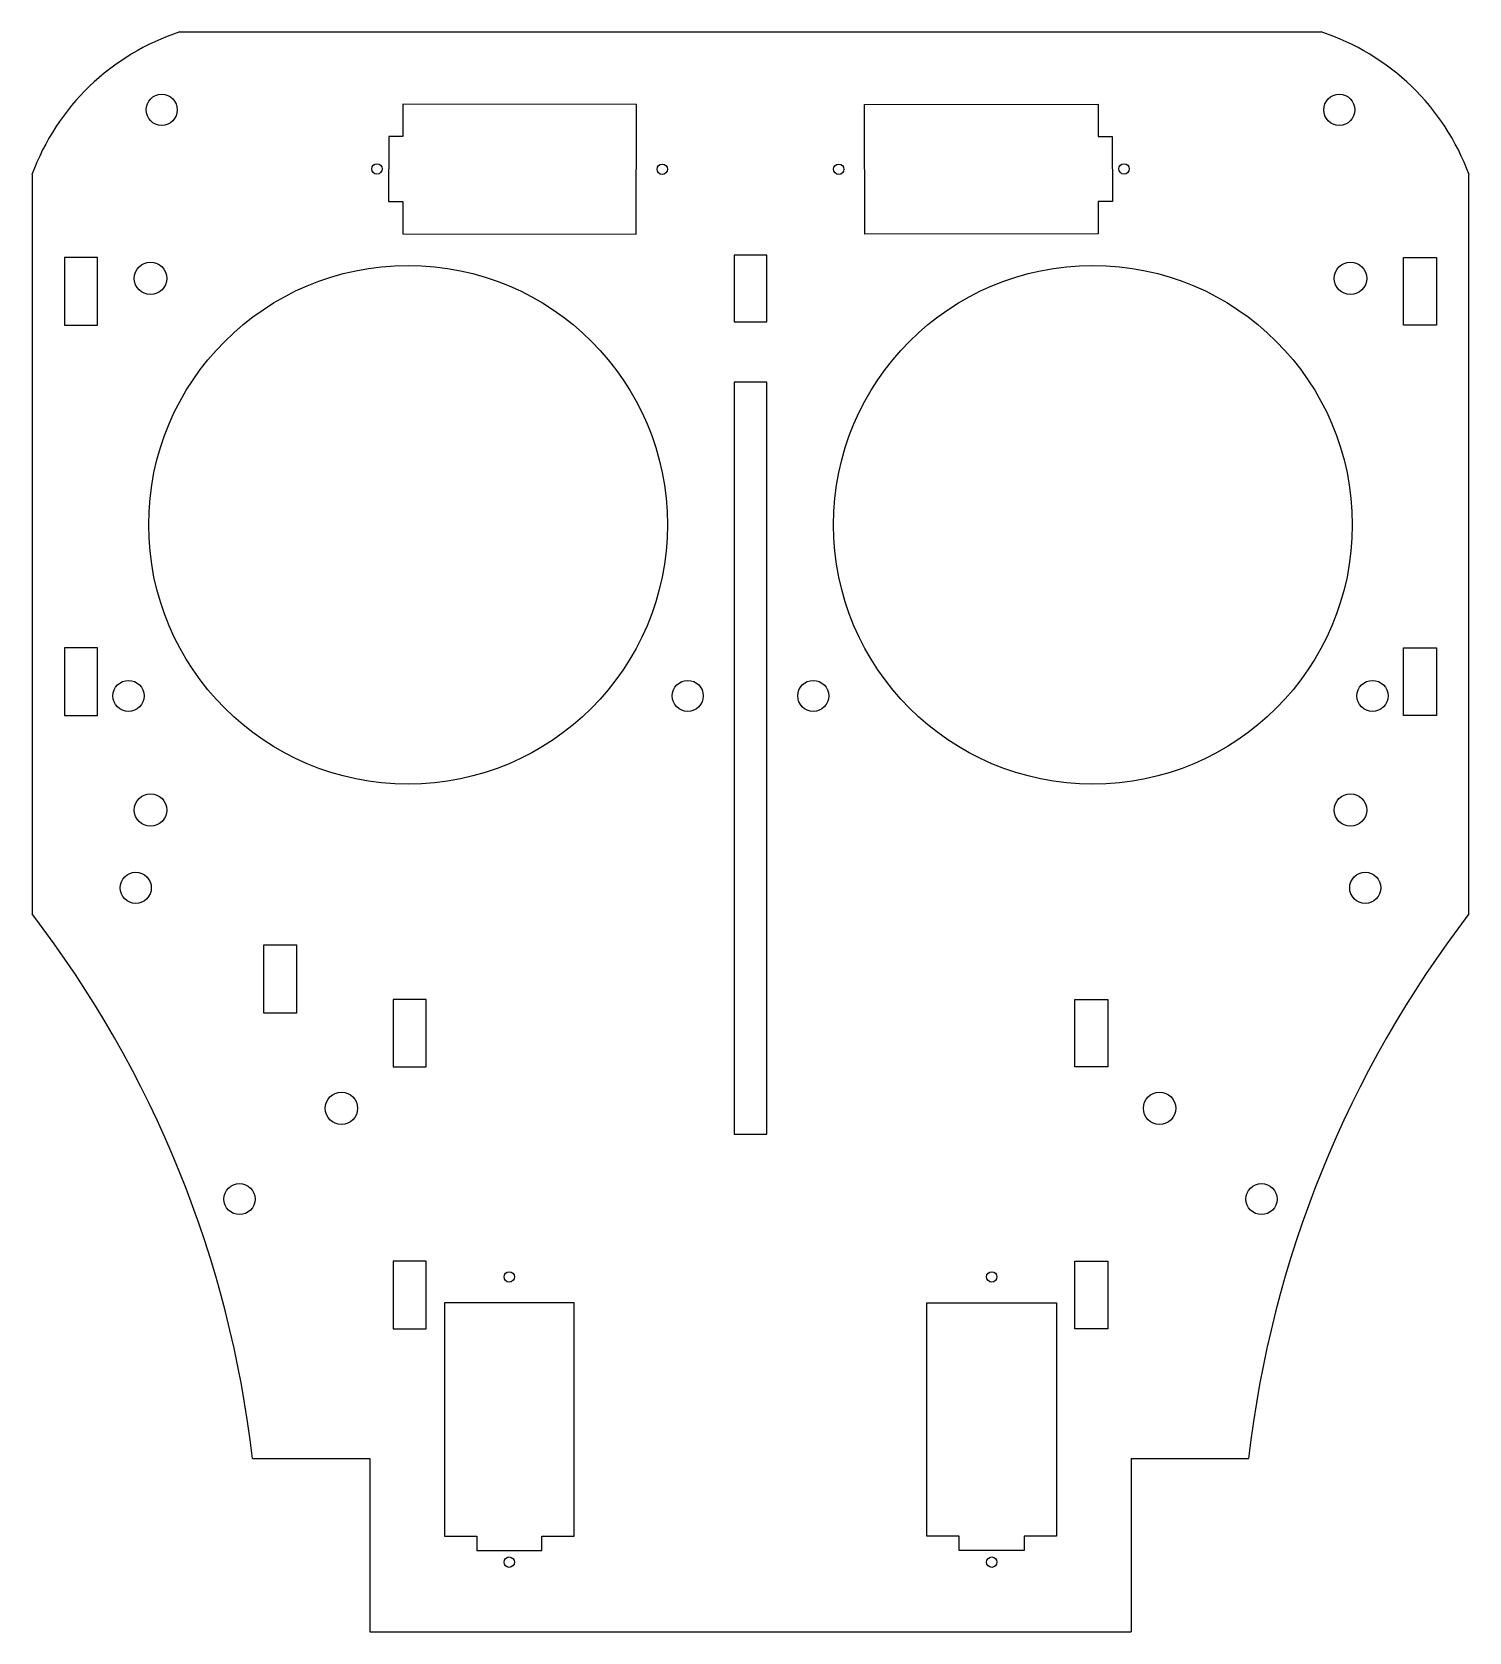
# Model space of a CAD drawing. Extents: x -2.77 to 2.77, y -6.17 to 0.
import ezdxf

# ---------------------------------------------------------------- set-up
doc = ezdxf.new("R2010")
doc.units = 0
doc.header["$MEASUREMENT"] = 0
doc.layers.get('0').update_dxf_attribs({"linetype": 'CONTINUOUS'})

msp = doc.modelspace()

# ---------------------------------------------------------------- linework, layer by layer
at = {"color": 7, "linetype": 'CONTINUOUS'}
for p, q in [((2.2, 0), (-2.2, 0)), ((-1.3398, -0.2781), (-1.3399, -0.4031)), ((-0.4398, -0.279), (-1.3398, -0.2781)), ((-0.4402, -0.779), (-0.4398, -0.279)), ((0.4398, -0.279), (1.3398, -0.2781)), ((0.4402, -0.779), (0.4398, -0.279)), ((1.3398, -0.2781), (1.3399, -0.4031)), ((-1.3949, -0.4031), (-1.3951, -0.6531)), ((-1.3399, -0.4031), (-1.3949, -0.4031)), ((1.3399, -0.4031), (1.3949, -0.4031)), ((1.3949, -0.4031), (1.3951, -0.6531)), ((-2.77, -0.55), (-2.77, -3.4)), ((2.77, -3.4), (2.77, -0.55)), ((-1.3951, -0.6531), (-1.3401, -0.6531)), ((-1.3401, -0.6531), (-1.3402, -0.7781)), ((1.3401, -0.6531), (1.3402, -0.7781)), ((1.3951, -0.6531), (1.3401, -0.6531)), ((-1.3402, -0.7781), (-0.4402, -0.779)), ((1.3402, -0.7781), (0.4402, -0.779)), ((0.0635, -0.86), (-0.0635, -0.86)), ((-0.0635, -0.86), (-0.0635, -1.117)), ((0.0635, -1.117), (0.0635, -0.86)), ((-2.518, -0.87), (-2.645, -0.87)), ((-2.645, -0.87), (-2.645, -1.13)), ((-2.518, -1.13), (-2.518, -0.87)), ((2.518, -0.87), (2.645, -0.87)), ((2.518, -1.13), (2.518, -0.87)), ((2.645, -0.87), (2.645, -1.13)), ((-2.645, -1.13), (-2.518, -1.13)), ((-0.0635, -1.117), (0.0635, -1.117)), ((2.645, -1.13), (2.518, -1.13)), ((0.0635, -1.35), (-0.0635, -1.35)), ((-0.0635, -1.35), (-0.0635, -4.25)), ((0.0635, -4.25), (0.0635, -1.35)), ((-2.518, -2.375), (-2.645, -2.375)), ((-2.645, -2.375), (-2.645, -2.635)), ((-2.518, -2.635), (-2.518, -2.375)), ((2.518, -2.635), (2.518, -2.375)), ((2.518, -2.375), (2.645, -2.375)), ((2.645, -2.375), (2.645, -2.635)), ((-2.645, -2.635), (-2.518, -2.635)), ((2.645, -2.635), (2.518, -2.635)), ((-1.749, -3.5213), (-1.877, -3.5213)), ((-1.877, -3.5213), (-1.877, -3.7813)), ((-1.749, -3.7813), (-1.749, -3.5213)), ((-1.377, -3.73), (-1.377, -3.99)), ((-1.25, -3.73), (-1.377, -3.73)), ((-1.25, -3.99), (-1.25, -3.73)), ((1.25, -3.73), (1.377, -3.73)), ((1.25, -3.99), (1.25, -3.73)), ((1.377, -3.73), (1.377, -3.99)), ((-1.877, -3.7813), (-1.749, -3.7813)), ((-1.377, -3.99), (-1.25, -3.99)), ((1.377, -3.99), (1.25, -3.99)), ((-0.0635, -4.25), (0.0635, -4.25)), ((-1.25, -4.74), (-1.377, -4.74)), ((-1.377, -4.74), (-1.377, -5)), ((-1.25, -5), (-1.25, -4.74)), ((1.25, -4.74), (1.377, -4.74)), ((1.25, -5), (1.25, -4.74)), ((1.377, -4.74), (1.377, -5)), ((-0.68, -4.9), (-1.18, -4.9)), ((-1.18, -4.9), (-1.18, -5.8)), ((-0.68, -5.8), (-0.68, -4.9)), ((0.68, -4.9), (1.18, -4.9)), ((0.68, -5.8), (0.68, -4.9)), ((1.18, -4.9), (1.18, -5.8)), ((-1.377, -5), (-1.25, -5)), ((1.377, -5), (1.25, -5)), ((-1.92, -5.5), (-1.4677, -5.5)), ((-1.4677, -5.5), (-1.4677, -6.1692)), ((1.4677, -5.5), (1.92, -5.5)), ((1.4677, -5.5), (1.4677, -6.1692)), ((-1.18, -5.8), (-1.055, -5.8)), ((-1.055, -5.8), (-1.055, -5.855)), ((-1.055, -5.855), (-0.805, -5.855)), ((-0.805, -5.855), (-0.805, -5.8)), ((-0.805, -5.8), (-0.68, -5.8)), ((0.805, -5.8), (0.68, -5.8)), ((0.805, -5.855), (0.805, -5.8)), ((1.055, -5.855), (0.805, -5.855)), ((1.055, -5.8), (1.055, -5.855)), ((1.18, -5.8), (1.055, -5.8)), ((-1.4677, -6.1692), (1.4677, -6.1692))]:
    msp.add_line(p, q, dxfattribs=at)
for centre, radius in [((-2.27, -0.3), 0.06), ((2.27, -0.3), 0.06), ((-1.44, -0.5281), 0.02), ((-0.34, -0.5291), 0.02), ((0.34, -0.5291), 0.02), ((1.44, -0.5281), 0.02), ((-2.313, -0.95), 0.0625), ((-1.32, -1.9), 1), ((1.32, -1.9), 1), ((2.313, -0.95), 0.0625), ((-2.398, -2.56), 0.06), ((-0.242, -2.56), 0.06), ((0.242, -2.56), 0.06), ((2.398, -2.56), 0.06), ((-2.313, -3), 0.0625), ((2.313, -3), 0.0625), ((-2.37, -3.3), 0.06), ((2.37, -3.3), 0.06), ((-1.577, -4.15), 0.0625), ((1.577, -4.15), 0.0625), ((-1.97, -4.5), 0.06), ((1.97, -4.5), 0.06), ((-0.93, -4.8), 0.02), ((0.93, -4.8), 0.02), ((-0.93, -5.9), 0.02), ((0.93, -5.9), 0.02)]:
    msp.add_circle(centre, radius, dxfattribs=at)
for centre, radius, start, end in [((-1.9184, -0.8622), 0.9071, 108.08874, 159.8652), ((1.9184, -0.8622), 0.9071, 20.1348, 71.91126), ((-6.142, -5.9869), 4.25, 6.57836, 37.49409), ((6.142, -5.9869), 4.25, 142.50591, 173.42164)]:
    msp.add_arc(centre, radius, start, end, dxfattribs=at)

doc.saveas('drawing.dxf')
